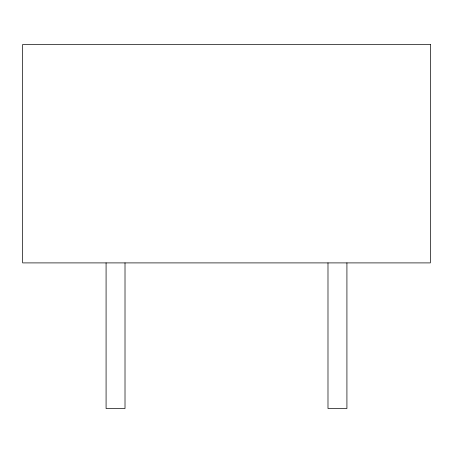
<?xml version="1.0" encoding="UTF-8"?>
<svg xmlns="http://www.w3.org/2000/svg" width="453" height="453" viewBox="0 0 453 453"><rect width="100%" height="100%" fill="white"/><g stroke="black" fill="none" stroke-linecap="round" stroke-linejoin="round"><path stroke-width="0.68" d="M346.919 262.904L346.919 408.51L327.989 408.51L327.989 262.904M125.011 262.904L125.011 408.51L106.081 408.51L106.081 262.904M430.35 44.49L22.65 44.49L22.65 262.904L430.35 262.904L430.35 44.49"/></g></svg>
